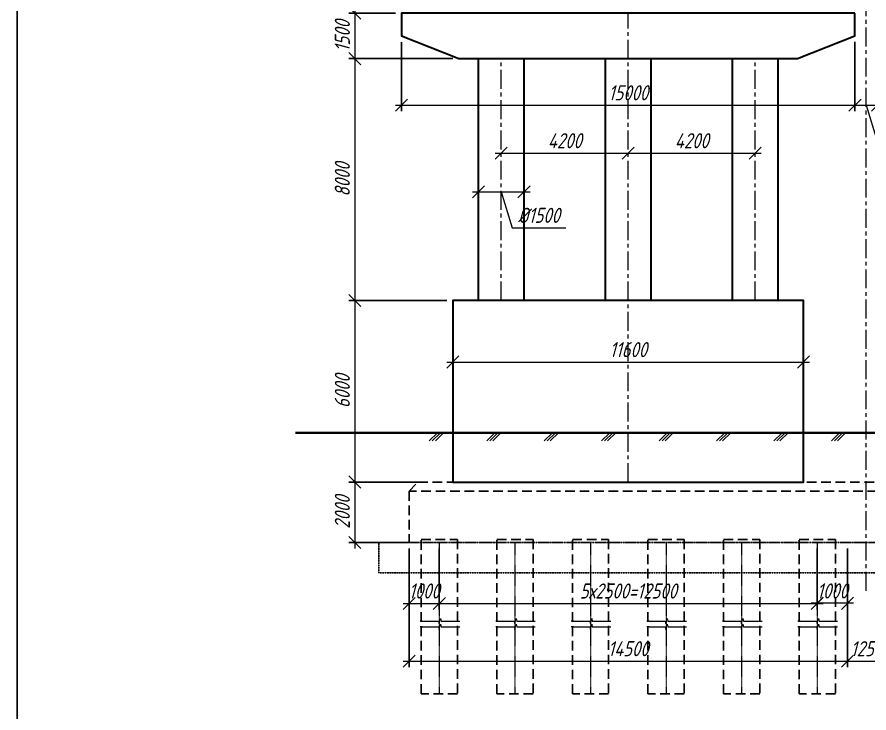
# Model space of a CAD drawing. Header units: millimetres. Extents: x 1864 to 10174863, y -4887456 to 5366151.
# Drawn here: x 4400652 to 4428832, y 15335 to 38347 of the extents above; entities that cross this region are included whole.
import ezdxf

# ---------------------------------------------------------------- set-up
doc = ezdxf.new("R2010")
doc.units = ezdxf.units.MM
doc.linetypes.add('невидимая', pattern=[9.525, 6.35, -3.175])
doc.linetypes.add('осевая', pattern=[2, 1.25, -0.25, 0.25, -0.25])
for name, color, linetype, lineweight in [('01_Основные', 7, 'Continuous', 40), ('04_Невидимые', 3, 'Continuous', 13), ('1-Бетон', 106, 'Continuous', 35), ('ИС_Ось', 3, 'осевая', 18), ('ИС_Размер', 3, 'Continuous', 18), ('ИС_Тонкая', 3, 'Continuous', 18)]:
    doc.layers.add(name, color=color, linetype=linetype, lineweight=lineweight)
doc.layers.add('ИС_Невидимая', color=4, linetype='невидимая')
doc.styles.add('0', font='isocpeur.ttf', dxfattribs={"width": 0.8, "oblique": 15})
doc.dimstyles.new('М200', dxfattribs={"dimscale": 200, "dimtxt": 2.5, "dimasz": 2, "dimexe": 1, "dimexo": 1, "dimgap": 0.8, "dimtad": 1, "dimdec": 0, "dimzin": 0, "dimdsep": 46, "dimtxsty": '0', "dimblk": 'OBLIQUE', "dimcen": 0.09, "dimdle": 1, "dimclrd": 256, "dimclre": 256, "dimclrt": 256, "dimadec": 4, "dimazin": 0, "dimtfac": 1, "dimtdec": 0, "dimtmove": 1, "dimatfit": 2, "dimfxl": 1, "dimtolj": 1, "dimtzin": 0, "dimlwd": -1, "dimarcsym": 0})

# ---------------------------------------------------------------- blocks, each defined once
blk = doc.blocks.new('_OBLIQUE')
at = {"color": 0, "linetype": 'ByBlock', "lineweight": -2}
blk.add_line((0.5, 0.5), (-0.5, -0.5), dxfattribs=at)
blk = doc.blocks.new('*D475')
at = {"layer": 'Defpoints', "color": 0, "linetype": 'Continuous', "transparency": 16777216}
for p in [(4416670, 33847), (4420870, 33847), (4420870, 33847)]:
    blk.add_point(p, dxfattribs=at)
at = {"layer": 'ИС_Размер', "transparency": 16777216}
blk.add_line((4416470, 33847), (4421070, 33847), dxfattribs=at)
at = {"layer": 'ИС_Размер', "linetype": 'Continuous', "transparency": 16777216, "xscale": 400, "yscale": 400, "zscale": 400, "rotation": 180}
blk.add_blockref('_OBLIQUE', (4416670, 33847), dxfattribs=at)
at = {"layer": 'ИС_Размер', "linetype": 'Continuous', "transparency": 16777216, "xscale": 400, "yscale": 400, "zscale": 400}
blk.add_blockref('_OBLIQUE', (4420870, 33847), dxfattribs=at)
at = {"layer": 'ИС_Размер', "linetype": 'Continuous', "transparency": 16777216, "insert": (4418770, 34257), "char_height": 500, "attachment_point": 5, "style": '0'}
blk.add_mtext('\\A1;4200', dxfattribs=at)
blk = doc.blocks.new('*D476')
at = {"layer": 'Defpoints', "color": 0, "linetype": 'Continuous', "transparency": 16777216}
for p in [(4420870, 33847), (4425070, 33847), (4425070, 33847)]:
    blk.add_point(p, dxfattribs=at)
at = {"layer": 'ИС_Размер', "transparency": 16777216}
blk.add_line((4420670, 33847), (4425270, 33847), dxfattribs=at)
at = {"layer": 'ИС_Размер', "linetype": 'Continuous', "transparency": 16777216, "xscale": 400, "yscale": 400, "zscale": 400, "rotation": 180}
blk.add_blockref('_OBLIQUE', (4420870, 33847), dxfattribs=at)
at = {"layer": 'ИС_Размер', "linetype": 'Continuous', "transparency": 16777216, "xscale": 400, "yscale": 400, "zscale": 400}
blk.add_blockref('_OBLIQUE', (4425070, 33847), dxfattribs=at)
at = {"layer": 'ИС_Размер', "linetype": 'Continuous', "transparency": 16777216, "insert": (4422970, 34257), "char_height": 500, "attachment_point": 5, "style": '0'}
blk.add_mtext('\\A1;4200', dxfattribs=at)
blk = doc.blocks.new('*D477')
at = {"layer": 'Defpoints', "color": 0, "linetype": 'Continuous', "transparency": 16777216}
for p in [(4415071, 26940), (4426671, 26940), (4426671, 26940)]:
    blk.add_point(p, dxfattribs=at)
at = {"layer": 'ИС_Размер', "transparency": 16777216}
blk.add_line((4414871, 26940), (4426871, 26940), dxfattribs=at)
at = {"layer": 'ИС_Размер', "linetype": 'Continuous', "transparency": 16777216, "xscale": 400, "yscale": 400, "zscale": 400, "rotation": 180}
blk.add_blockref('_OBLIQUE', (4415071, 26940), dxfattribs=at)
at = {"layer": 'ИС_Размер', "linetype": 'Continuous', "transparency": 16777216, "xscale": 400, "yscale": 400, "zscale": 400}
blk.add_blockref('_OBLIQUE', (4426671, 26940), dxfattribs=at)
at = {"layer": 'ИС_Размер', "linetype": 'Continuous', "transparency": 16777216, "insert": (4420871, 27350), "char_height": 500, "attachment_point": 5, "style": '0'}
blk.add_mtext('\\A1;11600', dxfattribs=at)
blk = doc.blocks.new('*D503')
at = {"layer": 'Defpoints', "color": 0, "linetype": 'Continuous', "transparency": 16777216}
for p in [(4413370, 37722, 5778), (4428370, 37726, 5778), (4428370, 35432)]:
    blk.add_point(p, dxfattribs=at)
at = {"layer": 'ИС_Размер', "lineweight": -2, "transparency": 16777216}
for p, q in [((4413370, 37522), (4413370, 35232)), ((4428370, 37526), (4428370, 35232))]:
    blk.add_line(p, q, dxfattribs=at)
at = {"layer": 'ИС_Размер', "transparency": 16777216}
blk.add_line((4413170, 35432), (4428570, 35432), dxfattribs=at)
at = {"layer": 'ИС_Размер', "linetype": 'Continuous', "transparency": 16777216, "xscale": 400, "yscale": 400, "zscale": 400, "rotation": 180}
blk.add_blockref('_OBLIQUE', (4413370, 35432), dxfattribs=at)
at = {"layer": 'ИС_Размер', "linetype": 'Continuous', "transparency": 16777216, "xscale": 400, "yscale": 400, "zscale": 400}
blk.add_blockref('_OBLIQUE', (4428370, 35432), dxfattribs=at)
at = {"layer": 'ИС_Размер', "linetype": 'Continuous', "transparency": 16777216, "insert": (4420870, 35842), "char_height": 500, "attachment_point": 5, "style": '0'}
blk.add_mtext('\\A1;15000', dxfattribs=at)
blk = doc.blocks.new('*D485')
at = {"layer": 'Defpoints', "color": 0, "linetype": 'Continuous', "transparency": 16777216}
for p in [(4415920, 32761, 5778), (4417420, 32761, 5778), (4417420, 32570)]:
    blk.add_point(p, dxfattribs=at)
at = {"layer": 'ИС_Размер', "transparency": 16777216}
for p, q in [((4415720, 32570), (4417620, 32570)), ((4416670, 32570), (4417027, 31380)), ((4417027, 31380), (4418801, 31380))]:
    blk.add_line(p, q, dxfattribs=at)
at = {"layer": 'ИС_Размер', "lineweight": -2, "transparency": 16777216}
for p, q in [((4415920, 32561), (4415920, 32370)), ((4417420, 32561), (4417420, 32370))]:
    blk.add_line(p, q, dxfattribs=at)
at = {"layer": 'ИС_Размер', "linetype": 'Continuous', "transparency": 16777216, "xscale": 400, "yscale": 400, "zscale": 400, "rotation": 180}
blk.add_blockref('_OBLIQUE', (4415920, 32570), dxfattribs=at)
at = {"layer": 'ИС_Размер', "linetype": 'Continuous', "transparency": 16777216, "xscale": 400, "yscale": 400, "zscale": 400}
blk.add_blockref('_OBLIQUE', (4417420, 32570), dxfattribs=at)
at = {"layer": 'ИС_Размер', "linetype": 'Continuous', "transparency": 16777216, "insert": (4417914, 31790), "char_height": 500, "attachment_point": 5, "style": '0'}
blk.add_mtext('\\A1;%%C1500', dxfattribs=at)
blk = doc.blocks.new('*D501')
at = {"layer": 'Defpoints', "color": 0, "linetype": 'Continuous', "transparency": 16777216}
for p in [(4414195, 22972, 5778), (4411822, 20972), (4413896, 20972, 5778)]:
    blk.add_point(p, dxfattribs=at)
at = {"layer": 'ИС_Размер', "transparency": 16777216}
blk.add_line((4411822, 23172), (4411822, 20772), dxfattribs=at)
at = {"layer": 'ИС_Размер', "lineweight": -2, "transparency": 16777216}
for p, q in [((4413995, 22972), (4411622, 22972)), ((4413696, 20972), (4411622, 20972))]:
    blk.add_line(p, q, dxfattribs=at)
at = {"layer": 'ИС_Размер', "linetype": 'Continuous', "transparency": 16777216, "xscale": 400, "yscale": 400, "zscale": 400}
for p, rotation in [((4411822, 22972), 90), ((4411822, 20972), 270)]:
    blk.add_blockref('_OBLIQUE', p, dxfattribs=dict(at, rotation=rotation))
at = {"layer": 'ИС_Размер', "linetype": 'Continuous', "transparency": 16777216, "insert": (4411412, 21972), "char_height": 500, "attachment_point": 5, "rotation": 90, "style": '0'}
blk.add_mtext('\\A1;2000', dxfattribs=at)
blk = doc.blocks.new('*D506')
at = {"layer": 'Defpoints', "color": 0, "linetype": 'Continuous', "transparency": 16777216}
for p in [(4429120, 38222, 5778), (4428370, 37722, 5778), (4429120, 35432)]:
    blk.add_point(p, dxfattribs=at)
at = {"layer": 'ИС_Размер', "lineweight": -2, "transparency": 16777216}
for p, q in [((4429120, 38022), (4429120, 35232)), ((4428370, 37522), (4428370, 35232))]:
    blk.add_line(p, q, dxfattribs=at)
at = {"layer": 'ИС_Размер', "transparency": 16777216}
for p, q in [((4428170, 35432), (4429320, 35432)), ((4428745, 35432), (4429102, 34242)), ((4429102, 34242), (4430316, 34242))]:
    blk.add_line(p, q, dxfattribs=at)
at = {"layer": 'ИС_Размер', "linetype": 'Continuous', "transparency": 16777216, "xscale": 400, "yscale": 400, "zscale": 400, "rotation": 180}
blk.add_blockref('_OBLIQUE', (4428370, 35432), dxfattribs=at)
at = {"layer": 'ИС_Размер', "linetype": 'Continuous', "transparency": 16777216, "xscale": 400, "yscale": 400, "zscale": 400}
blk.add_blockref('_OBLIQUE', (4429120, 35432), dxfattribs=at)
at = {"layer": 'ИС_Размер', "linetype": 'Continuous', "transparency": 16777216, "insert": (4429709, 34652), "char_height": 500, "attachment_point": 5, "style": '0'}
blk.add_mtext('\\A1;750', dxfattribs=at)
blk = doc.blocks.new('*D507')
at = {"layer": 'Defpoints', "color": 0, "linetype": 'Continuous', "transparency": 16777216}
for p in [(4413370, 38472, 5778), (4411822, 36972), (4415270, 36972, 5778)]:
    blk.add_point(p, dxfattribs=at)
at = {"layer": 'ИС_Размер', "transparency": 16777216}
blk.add_line((4411822, 38672), (4411822, 36772), dxfattribs=at)
at = {"layer": 'ИС_Размер', "lineweight": -2, "transparency": 16777216}
for p, q in [((4413170, 38472), (4411622, 38472)), ((4415070, 36972), (4411622, 36972))]:
    blk.add_line(p, q, dxfattribs=at)
at = {"layer": 'ИС_Размер', "linetype": 'Continuous', "transparency": 16777216, "xscale": 400, "yscale": 400, "zscale": 400}
for p, rotation in [((4411822, 38472), 90), ((4411822, 36972), 270)]:
    blk.add_blockref('_OBLIQUE', p, dxfattribs=dict(at, rotation=rotation))
at = {"layer": 'ИС_Размер', "linetype": 'Continuous', "transparency": 16777216, "insert": (4411412, 37722), "char_height": 500, "attachment_point": 5, "rotation": 90, "style": '0'}
blk.add_mtext('\\A1;1500', dxfattribs=at)
blk = doc.blocks.new('*D508')
at = {"layer": 'Defpoints', "color": 0, "linetype": 'Continuous', "transparency": 16777216}
for p in [(4415270, 36972, 5778), (4411822, 28972), (4415070, 28972, 5778)]:
    blk.add_point(p, dxfattribs=at)
at = {"layer": 'ИС_Размер', "lineweight": -2, "transparency": 16777216}
for p, q in [((4415070, 36972), (4411622, 36972)), ((4414870, 28972), (4411622, 28972))]:
    blk.add_line(p, q, dxfattribs=at)
at = {"layer": 'ИС_Размер', "transparency": 16777216}
blk.add_line((4411822, 37172), (4411822, 28772), dxfattribs=at)
at = {"layer": 'ИС_Размер', "linetype": 'Continuous', "transparency": 16777216, "xscale": 400, "yscale": 400, "zscale": 400}
for p, rotation in [((4411822, 36972), 90), ((4411822, 28972), 270)]:
    blk.add_blockref('_OBLIQUE', p, dxfattribs=dict(at, rotation=rotation))
at = {"layer": 'ИС_Размер', "linetype": 'Continuous', "transparency": 16777216, "insert": (4411412, 32972), "char_height": 500, "attachment_point": 5, "rotation": 90, "style": '0'}
blk.add_mtext('\\A1;8000', dxfattribs=at)
blk = doc.blocks.new('*D509')
at = {"layer": 'Defpoints', "color": 0, "linetype": 'Continuous', "transparency": 16777216}
for p in [(4415070, 28972, 5778), (4411822, 22972), (4414195, 22972, 5778)]:
    blk.add_point(p, dxfattribs=at)
at = {"layer": 'ИС_Размер', "transparency": 16777216}
blk.add_line((4411822, 29172), (4411822, 22772), dxfattribs=at)
at = {"layer": 'ИС_Размер', "lineweight": -2, "transparency": 16777216}
for p, q in [((4414870, 28972), (4411622, 28972)), ((4413995, 22972), (4411622, 22972))]:
    blk.add_line(p, q, dxfattribs=at)
at = {"layer": 'ИС_Размер', "linetype": 'Continuous', "transparency": 16777216, "xscale": 400, "yscale": 400, "zscale": 400}
for p, rotation in [((4411822, 28972), 90), ((4411822, 22972), 270)]:
    blk.add_blockref('_OBLIQUE', p, dxfattribs=dict(at, rotation=rotation))
at = {"layer": 'ИС_Размер', "linetype": 'Continuous', "transparency": 16777216, "insert": (4411412, 25972), "char_height": 500, "attachment_point": 5, "rotation": 90, "style": '0'}
blk.add_mtext('\\A1;6000', dxfattribs=at)
blk = doc.blocks.new('земля')
at = {"layer": '04_Невидимые', "ltscale": 1000}
for points in [[(-536, -536), (0, 0)], [(-336, -536), (200, 0)], [(-136, -536), (400, 0)]]:
    blk.add_lwpolyline(points, dxfattribs=at)
blk = doc.blocks.new('*U472')
at = {"layer": '04_Невидимые', "xscale": 0.5000000000000201, "yscale": 0.5000000000000201, "zscale": 0.5000000000000201, "rotation": 359.2773730583461}
blk.add_blockref('земля', (36, 134), dxfattribs=at)
blk = doc.blocks.new('*U473')
at = {"color": 0, "linetype": 'ByBlock', "lineweight": -2, "transparency": 16777216}
for p in [(0, 0), (1900, 0), (3800, 0), (5700, 0), (7600, 0), (9500, 0), (11400, 0), (13300, 0)]:
    blk.add_blockref('*U472', p, dxfattribs=at)
blk = doc.blocks.new('*D962')
at = {"layer": 'Defpoints', "color": 0, "linetype": 'Continuous', "transparency": 16777216}
for p in [(4413620, 20972, 5778), (4428120, 20972, 5778), (4428120, 17050)]:
    blk.add_point(p, dxfattribs=at)
at = {"layer": 'ИС_Размер', "lineweight": -2, "transparency": 16777216}
for p, q in [((4413620, 20772), (4413620, 16850)), ((4428120, 20772), (4428120, 16850))]:
    blk.add_line(p, q, dxfattribs=at)
at = {"layer": 'ИС_Размер', "transparency": 16777216}
blk.add_line((4413420, 17050), (4428320, 17050), dxfattribs=at)
at = {"layer": 'ИС_Размер', "linetype": 'Continuous', "transparency": 16777216, "xscale": 400, "yscale": 400, "zscale": 400, "rotation": 180}
blk.add_blockref('_OBLIQUE', (4413620, 17050), dxfattribs=at)
at = {"layer": 'ИС_Размер', "linetype": 'Continuous', "transparency": 16777216, "xscale": 400, "yscale": 400, "zscale": 400}
blk.add_blockref('_OBLIQUE', (4428120, 17050), dxfattribs=at)
at = {"layer": 'ИС_Размер', "linetype": 'Continuous', "transparency": 16777216, "insert": (4420870, 17460), "char_height": 500, "attachment_point": 5, "style": '0'}
blk.add_mtext('\\A1;14500', dxfattribs=at)
blk = doc.blocks.new('*D963')
at = {"layer": 'Defpoints', "color": 0, "linetype": 'Continuous', "transparency": 16777216}
for p in [(4413620, 20972), (4414620, 20972), (4414620, 18958)]:
    blk.add_point(p, dxfattribs=at)
at = {"layer": 'ИС_Размер', "lineweight": -2, "transparency": 16777216}
for p, q in [((4413620, 20772), (4413620, 18758)), ((4414620, 20772), (4414620, 18758))]:
    blk.add_line(p, q, dxfattribs=at)
at = {"layer": 'ИС_Размер', "transparency": 16777216}
blk.add_line((4413420, 18958), (4414820, 18958), dxfattribs=at)
at = {"layer": 'ИС_Размер', "linetype": 'Continuous', "transparency": 16777216, "xscale": 400, "yscale": 400, "zscale": 400, "rotation": 180}
blk.add_blockref('_OBLIQUE', (4413620, 18958), dxfattribs=at)
at = {"layer": 'ИС_Размер', "linetype": 'Continuous', "transparency": 16777216, "xscale": 400, "yscale": 400, "zscale": 400}
blk.add_blockref('_OBLIQUE', (4414620, 18958), dxfattribs=at)
at = {"layer": 'ИС_Размер', "linetype": 'Continuous', "transparency": 16777216, "insert": (4414120, 19368), "char_height": 500, "attachment_point": 5, "style": '0'}
blk.add_mtext('\\A1;1000', dxfattribs=at)
blk = doc.blocks.new('*D964')
at = {"layer": 'Defpoints', "color": 0, "linetype": 'Continuous', "transparency": 16777216}
for p in [(4414620, 20972), (4427120, 20972), (4427120, 18958)]:
    blk.add_point(p, dxfattribs=at)
at = {"layer": 'ИС_Размер', "lineweight": -2, "transparency": 16777216}
for p, q in [((4414620, 20772), (4414620, 18758)), ((4427120, 20772), (4427120, 18758))]:
    blk.add_line(p, q, dxfattribs=at)
at = {"layer": 'ИС_Размер', "transparency": 16777216}
blk.add_line((4414420, 18958), (4427320, 18958), dxfattribs=at)
at = {"layer": 'ИС_Размер', "linetype": 'Continuous', "transparency": 16777216, "xscale": 400, "yscale": 400, "zscale": 400, "rotation": 180}
blk.add_blockref('_OBLIQUE', (4414620, 18958), dxfattribs=at)
at = {"layer": 'ИС_Размер', "linetype": 'Continuous', "transparency": 16777216, "xscale": 400, "yscale": 400, "zscale": 400}
blk.add_blockref('_OBLIQUE', (4427120, 18958), dxfattribs=at)
at = {"layer": 'ИС_Размер', "linetype": 'Continuous', "transparency": 16777216, "insert": (4420870, 19368), "char_height": 500, "width": 2082.04, "attachment_point": 5, "style": '0'}
blk.add_mtext('\\A1;5х2500=12500', dxfattribs=at)
blk = doc.blocks.new('*D965')
at = {"layer": 'Defpoints', "color": 0, "linetype": 'Continuous', "transparency": 16777216}
for p in [(4428120, 20972), (4429371, 20972), (4429371, 17050)]:
    blk.add_point(p, dxfattribs=at)
at = {"layer": 'ИС_Размер', "lineweight": -2, "transparency": 16777216}
for p, q in [((4428120, 20772), (4428120, 16850)), ((4429371, 20772), (4429371, 16850))]:
    blk.add_line(p, q, dxfattribs=at)
at = {"layer": 'ИС_Размер', "transparency": 16777216}
blk.add_line((4427920, 17050), (4429571, 17050), dxfattribs=at)
at = {"layer": 'ИС_Размер', "linetype": 'Continuous', "transparency": 16777216, "xscale": 400, "yscale": 400, "zscale": 400, "rotation": 180}
blk.add_blockref('_OBLIQUE', (4428120, 17050), dxfattribs=at)
at = {"layer": 'ИС_Размер', "linetype": 'Continuous', "transparency": 16777216, "xscale": 400, "yscale": 400, "zscale": 400}
blk.add_blockref('_OBLIQUE', (4429371, 17050), dxfattribs=at)
at = {"layer": 'ИС_Размер', "linetype": 'Continuous', "transparency": 16777216, "insert": (4428745, 17460), "char_height": 500, "attachment_point": 5, "style": '0'}
blk.add_mtext('\\A1;1250', dxfattribs=at)
blk = doc.blocks.new('*D968')
at = {"layer": 'Defpoints', "color": 0, "linetype": 'Continuous', "transparency": 16777216}
for p in [(4427120, 20976), (4428120, 20972), (4427120, 18961)]:
    blk.add_point(p, dxfattribs=at)
at = {"layer": 'ИС_Размер', "lineweight": -2, "transparency": 16777216}
for p, q in [((4427120, 20776), (4427120, 18761)), ((4428120, 20772), (4428120, 18761))]:
    blk.add_line(p, q, dxfattribs=at)
at = {"layer": 'ИС_Размер', "transparency": 16777216}
blk.add_line((4428320, 18961), (4426920, 18961), dxfattribs=at)
at = {"layer": 'ИС_Размер', "linetype": 'Continuous', "transparency": 16777216, "xscale": 400, "yscale": 400, "zscale": 400}
for p, rotation in [((4427120, 18961), 180.0000000110473), ((4428120, 18961), 1.104740299240348e-08)]:
    blk.add_blockref('_OBLIQUE', p, dxfattribs=dict(at, rotation=rotation))
at = {"layer": 'ИС_Размер', "linetype": 'Continuous', "transparency": 16777216, "insert": (4427620, 19371), "char_height": 500, "attachment_point": 5, "rotation": 0, "style": '0'}
blk.add_mtext('\\A1;1000', dxfattribs=at)
blk = doc.blocks.new('*U957')
at = {"color": 0, "linetype": 'ByBlock', "lineweight": -2}
for p, q in [((21.9, 0), (0, 0)), ((47.2, 0), (25.4, 0)), ((47.2, 0), (50.2, 0)), ((0, 0), (-3, 0))]:
    blk.add_line(p, q, dxfattribs=at)
blk.add_lwpolyline([(25.4, 0), (24.5, -3.5), (22.7, 3.5), (21.9, 0)], dxfattribs=at)
blk = doc.blocks.new('*U954')
at = {"color": 0, "linetype": 'ByBlock', "lineweight": -2}
for p, q in [((21.9, 0), (0, 0)), ((47.2, 0), (25.4, 0)), ((47.2, 0), (50.2, 0)), ((0, 0), (-3, 0))]:
    blk.add_line(p, q, dxfattribs=at)
blk.add_lwpolyline([(25.4, 0), (24.5, -3.5), (22.7, 3.5), (21.9, 0)], dxfattribs=at)
blk = doc.blocks.new('*U961')
at = {"layer": 'ИС_Невидимая', "ltscale": 50}
blk.add_lwpolyline([(-618, 2550), (582, 2550), (582, -2550), (-618, -2550)], close=True, dxfattribs=at)
at = {"layer": 'ИС_Ось', "ltscale": 0.3}
blk.add_lwpolyline([(-18, 2450), (-18, -2550)], dxfattribs=at)
at = {"layer": 'ИС_Тонкая', "xscale": -24.62300410485155, "yscale": 24.62300410485155, "zscale": 24.62300410485155}
for name, p in [('*U957', (582, -150)), ('*U954', (582, -342))]:
    blk.add_blockref(name, p, dxfattribs=at)
blk = doc.blocks.new('*U958')
at = {"layer": 'ИС_Ось', "color": 0, "linetype": 'ByBlock', "lineweight": -2, "transparency": 16777216}
for p in [(0, 0), (2500, 0), (5000, 0), (7500, 0), (10000, 0), (12500, 0)]:
    blk.add_blockref('*U961', p, dxfattribs=at)

msp = doc.modelspace()

# ---------------------------------------------------------------- linework, layer by layer
at = {"color": 1}
msp.add_lwpolyline([(4400651.8, 60973.5), (4461373.1, 60973.5), (4461373.1, -10235), (4400651.8, -10235)], close=True, dxfattribs=at)
at = {"layer": '01_Основные', "elevation": 22652.5}
msp.add_lwpolyline([(4409858.5, 24601.4), (4448230.1, 24601.4)], dxfattribs=at)
at = {"layer": '1-Бетон', "elevation": 5778.2}
for points in [[(4428369.9, 38472.3), (4413370.1, 38472.3), (4413370.2, 37722.3), (4415270.4, 36972.3), (4426470.2, 36972.3), (4428370.1, 37722.3)], [(4415920.4, 36972.3), (4417420.4, 36972.3), (4417420.4, 28972.3), (4415920.4, 28972.3)], [(4420120.4, 36972.3), (4421620.4, 36972.3), (4421620.4, 28972.3), (4420120.4, 28972.3)], [(4424320.4, 36972.3), (4425820.4, 36972.3), (4425820.4, 28972.3), (4424320.4, 28972.3)], [(4415070.4, 22972.2), (4426670.4, 22972.2), (4426670.1, 28972.3), (4415070.1, 28972.3)]]:
    msp.add_lwpolyline(points, close=True, dxfattribs=at)
at = {"layer": 'ИС_Невидимая', "ltscale": 50, "elevation": 5778.2}
for points in [[(4443869.9, 22672.3), (4413619.7, 22672.1), (4413919.3, 22972.1), (4443569.9, 22972.3)], [(4413620.1, 20972.2), (4443870.2, 20972.2), (4443869.9, 22672.2), (4413619.7, 22672.2)]]:
    msp.add_lwpolyline(points, close=True, dxfattribs=at)
at = {"layer": 'ИС_Невидимая', "ltscale": 0.3, "elevation": 5778.2}
for points in [[(4444870.7, 20972.2), (4412620.9, 20972.2), (4412620.9, 19972.2)], [(4444870.7, 19972.2), (4412620.9, 19972.2)]]:
    msp.add_lwpolyline(points, dxfattribs=at)
at = {"layer": 'ИС_Ось', "ltscale": 500}
for p, q in [((4416670.4, 28972.3, 5778.2), (4416670.4, 36972.3, 5778.2)), ((4420870.4, 29972.3, 5778.2), (4420870.4, 36972.3, 5778.2)), ((4425070.4, 28972.3, 5778.2), (4425070.4, 36972.3, 5778.2))]:
    msp.add_line(p, q, dxfattribs=at)
at = {"layer": 'ИС_Ось', "ltscale": 500, "elevation": 5778.2}
for points in [[(4428745.1, 19377.5), (4428745.1, 39568.2)], [(4420870.1, 22972.2), (4420870, 38472.3)]]:
    msp.add_lwpolyline(points, dxfattribs=at)

# ---------------------------------------------------------------- block references
at = {"color": 1}
msp.add_blockref('*U473', (4414524.2, 24468.3, 22652.5), dxfattribs=at)
at = {"layer": 'ИС_Ось'}
msp.add_blockref('*U958', (4414638.5, 18522.2, 5778.2), dxfattribs=at)

# ---------------------------------------------------------------- dimensions: what is measured, and where the dimension line sits
at = {"layer": 'ИС_Размер', "linetype": 'Continuous'}
for base, p1, p2, picture, middle in [((4411822, 36972.3), (4413370.1, 38472.3, 5778.2), (4415270.4, 36972.3, 5778.2), '*D507', (4411412, 37722.3)), ((4411821.7, 28972.3), (4415270.4, 36972.3, 5778.2), (4415070.1, 28972.3, 5778.2), '*D508', (4411411.7, 32972.3)), ((4411822, 22972.2), (4415070.1, 28972.3, 5778.2), (4414195.5, 22972.2, 5778.2), '*D509', (4411412, 25972.3)), ((4411822, 20972.2), (4414195.5, 22972.2, 5778.2), (4413896.2, 20972.2, 5778.2), '*D501', (4411412, 21972.2))]:
    dim = msp.add_linear_dim(base=base, p1=p1, p2=p2, angle=90, dimstyle='М200', dxfattribs=at)
    dim.commit()
    dim.dimension.update_dxf_attribs({"geometry": picture, "text_midpoint": middle})
for base, p1, p2, picture, middle in [((4429119.8, 35432.5), (4428370.1, 37722.3, 5778.2), (4429119.8, 38222.3, 5778.2), '*D506', (4429261.9, 34652.5)), ((4428370.1, 35432.5), (4413370.2, 37722.3, 5778.2), (4428370.1, 37725.9, 5778.2), '*D503', (4420870.1, 35842.5)), ((4420870.1, 33847, 5778.2), (4416670.4, 33847, 5778.2), (4420870.1, 33847, 5778.2), '*D475', (4418770.2, 34257, 5778.2)), ((4425070.4, 33847, 5778.2), (4420870.1, 33847, 5778.2), (4425070.4, 33847, 5778.2), '*D476', (4422970.2, 34257, 5778.2)), ((4426670.6, 26939.7, 5778.2), (4415070.6, 26939.7, 5778.2), (4426670.6, 26939.7, 5778.2), '*D477', (4420870.6, 27349.7, 5778.2)), ((4428120.1, 17050.4), (4413620.1, 20972.2, 5778.2), (4428120.1, 20972.2, 5778.2), '*D962', (4420870.1, 17460.4))]:
    dim = msp.add_linear_dim(base=base, p1=p1, p2=p2, dimstyle='М200', dxfattribs=at)
    dim.commit()
    dim.dimension.update_dxf_attribs({"geometry": picture, "text_midpoint": middle})
for base, p1, p2, text, picture, middle in [((4417420.4, 32570), (4415920.4, 32760.8, 5778.2), (4417420.4, 32760.8, 5778.2), '%%C<>', '*D485', (4417187.4, 31790)), ((4427120.1, 18958.1, 5778.2), (4414620.1, 20972.2, 5778.2), (4427120.1, 20972.2, 5778.2), '5х2500=<>', '*D964', (4420870.1, 19368.1, 5778.2))]:
    dim = msp.add_linear_dim(base=base, p1=p1, p2=p2, text=text, dimstyle='М200', dxfattribs=at)
    dim.commit()
    dim.dimension.update_dxf_attribs({"geometry": picture, "text_midpoint": middle})
for base, p1, p2, picture, middle in [((4414620.1, 18958.1, 5778.2), (4413620.1, 20972.2, 5778.2), (4414620.1, 20972.2, 5778.2), '*D963', (4414120.1, 18958.1, 5778.2)), ((4429370.5, 17050.4, 5778.2), (4428120.1, 20972.2, 5778.2), (4429370.5, 20972.2, 5778.2), '*D965', (4428745.3, 17050.4, 5778.2))]:
    dim = msp.add_linear_dim(base=base, p1=p1, p2=p2, dimstyle='М200', dxfattribs=at)
    dim.commit()
    dim.dimension.update_dxf_attribs({"geometry": picture, "text_midpoint": middle, "dimtype": 160})
dim = msp.add_linear_dim(base=(4427120.1, 18961.4, 5778.2), p1=(4428120.1, 20972.2, 5778.2), p2=(4427120.1, 20975.5, 5778.2), angle=180, dimstyle='М200', dxfattribs=at)
dim.commit()
dim.dimension.update_dxf_attribs({"geometry": '*D968', "text_midpoint": (4427619.7, 18961.4, 5778.2), "dimtype": 160})

doc.saveas('drawing.dxf')
